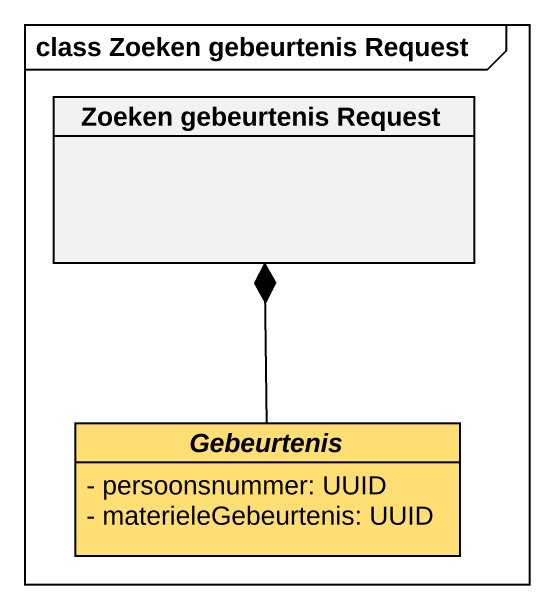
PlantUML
@startuml
mainframe class Zoeken gebeurtenis Request
hide circle
hide empty members
skinparam classAttributeIconSize 0
class "Zoeken gebeurtenis Request" as Zoeken_gebeurtenis_Request
abstract class Gebeurtenis #FFDE73 {
  - persoonsnummer: UUID
  - materieleGebeurtenis: UUID
}
Gebeurtenis -up-* Zoeken_gebeurtenis_Request
@enduml
